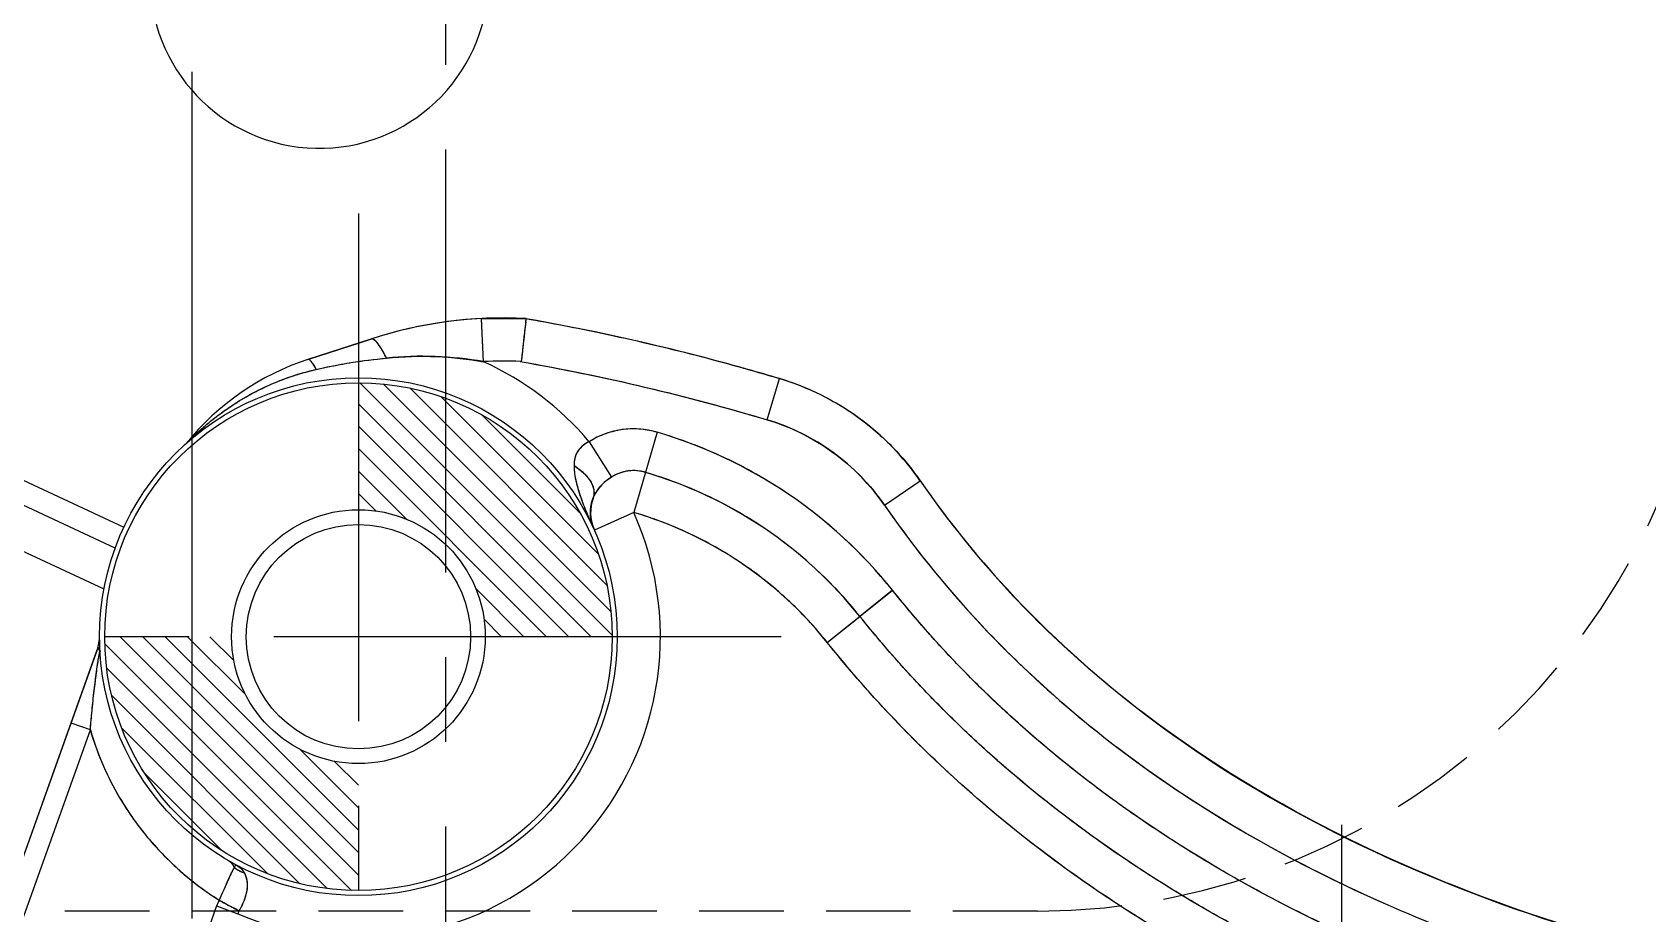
# Model space of a CAD drawing. Header units: millimetres. Extents: x 28656 to 29764, y -21384 to -20601.
# Drawn here: x 29198.39 to 29217.5, y -20897.3 to -20886.88 of the extents above; entities that cross this region are included whole.
import ezdxf

# ---------------------------------------------------------------- set-up
doc = ezdxf.new("R2010")
doc.units = ezdxf.units.MM
doc.header["$LTSCALE"] = 8
for name, pattern in [('CENTER', [2, 1.25, -0.25, 0.25, -0.25]), ('CENTER2', [1.125, 0.75, -0.125, 0.125, -0.125]), ('HIDDEN2', [0.1875, 0.125, -0.0625])]:
    doc.linetypes.add(name, pattern=pattern)
for name, color, linetype in [('Cav-cor', 30, 'Continuous'), ('CL', 1, 'Continuous'), ('PIN', 5, 'Continuous'), ('PRODUCT', 1, 'Continuous'), ('Ru', 8, 'Continuous')]:
    doc.layers.add(name, color=color, linetype=linetype)

msp = doc.modelspace()

# ---------------------------------------------------------------- hatches: boundary and pattern name
at = {"layer": 'PIN', "linetype": 'Continuous'}
h = msp.add_hatch(dxfattribs=at)
h.set_pattern_fill('ANSI31', color=61, scale=1.5, angle=90, style=0)
h.set_pattern_definition([(135, (28967.54215, -21190.6056), (-0.13258252, -0.13258252), [])])
h.paths.add_polyline_path([(29199.251, -20894.024), (29200.751, -20894.024, 0.414214), (29202.251, -20895.524), (29202.251, -20897.024, -0.414214)])
h.paths.add_polyline_path([(29202.251, -20892.524), (29202.251, -20891.024, -0.414214), (29205.251, -20894.024), (29203.751, -20894.024, 0.414214)])

# ---------------------------------------------------------------- linework, layer by layer
at = {"linetype": 'CENTER', "ltscale": 0.5}
msp.add_line((29203.28, -20648.266), (29203.28, -20998.266), dxfattribs=at)
at = {"linetype": 'HIDDEN2'}
msp.add_lwpolyline([(29196.28, -20857.266), (29210.28, -20857.266, -0.414214), (29218.28, -20865.266), (29218.28, -20889.266, -0.414214), (29210.28, -20897.266), (29196.28, -20897.266, -0.414214), (29188.28, -20889.266), (29188.28, -20865.266, -0.414214)], format="xyb", close=True, dxfattribs=at)
at = {"layer": 'Cav-cor', "color": 241}
for p, q in [((29190.762, -20888.666), (29199.478, -20892.73)), ((29199.376, -20892.977), (29190.703, -20888.932)), ((29199.243, -20893.464), (29190.492, -20889.384)), ((29203.731, -20890.775), (29203.705, -20890.269)), ((29204.232, -20890.265), (29204.228, -20890.304)), ((29202.397, -20890.507), (29201.653, -20890.749)), ((29207.083, -20891.461), (29207.228, -20890.975)), ((29205.784, -20891.609), (29205.506, -20892.556)), ((29204.979, -20891.721), (29205.243, -20892.139)), ((29208.472, -20892.471), (29208.892, -20892.181)), ((29205.506, -20892.556), (29205.041, -20892.766)), ((29208.566, -20893.476), (29208.18, -20893.784)), ((29207.795, -20894.092), (29208.18, -20893.784)), ((29199.191, -20894.021), (29199.191, -20894.012)), ((29199.191, -20894.035), (29199.191, -20894.021)), ((29199.191, -20894.049), (29199.191, -20894.035)), ((29199.192, -20894.064), (29199.191, -20894.049)), ((29199.192, -20894.078), (29199.192, -20894.064)), ((29199.192, -20894.094), (29199.192, -20894.078)), ((29199.193, -20894.108), (29199.192, -20894.094)), ((29199.193, -20894.123), (29199.193, -20894.108)), ((29199.194, -20894.139), (29199.193, -20894.123)), ((29199.162, -20894.181), (29198.26, -20896.703)), ((29199.194, -20894.155), (29199.194, -20894.139)), ((29199.195, -20894.168), (29199.194, -20894.155)), ((29199.196, -20894.184), (29199.195, -20894.168)), ((29199.197, -20894.204), (29199.196, -20894.2)), ((29199.081, -20895.126), (29198.853, -20895.045)), ((29196.974, -20901.02), (29199.081, -20895.126)), ((29200.574, -20897.206), (29198.943, -20901.769)), ((29200.574, -20897.206), (29200.826, -20897.297))]:
    msp.add_line(p, q, dxfattribs=at)
msp.add_lwpolyline([(29199.196, -20894.2), (29199.196, -20894.188), (29199.196, -20894.184)], dxfattribs=at)
for radius in [3.06, 1.326]:
    msp.add_circle((29202.251, -20894.024), radius, dxfattribs=at)
for centre, radius, start, end in [((29201.789, -20886.254), 2, 172.8966, 352.8966), ((29203.972, -20895.358), 5.1, 87.2998, 107.98), ((29388.636, -20910.925), 185.557, 173.61943, 173.76518), ((29202.598, -20893.66), 3.06, 107.98, 141.127), ((29203, -20894.953), 4.242, 80.0704, 95.6693), ((29203.972, -20895.358), 4.59, 87.5848, 93.0018), ((29202.251, -20894.024), 3.57, 40.1676, 65.5096), ((29206.338, -20893.953), 3.108, 34.6536, 73.3553), ((29205.506, -20892.556), 0.988, 73.6156, 122.2183), ((29204.212, -20896.957), 5.574, 38.6471, 73.6178), ((29206.341, -20893.943), 2.59, 34.6259, 73.357), ((29205.506, -20892.556), 0.494, 73.6177, 122.2169), ((29204.212, -20896.957), 5.08, 38.646, 73.6188), ((29218.522, -20885.519), 11.71, 214.7045, 223.2858), ((29205.505, -20892.557), 0.509, 159.4305, 204.2606), ((29202.251, -20894.024), 3.57, 246.4702, 24.2664), ((29204.212, -20896.957), 4.587, 38.6472, 73.6178), ((29198.681, -20894.01), 0.51, 340.33, 359.7769), ((29202.504, -20894.114), 3.57, 196.4778, 237.8394), ((29201.156, -20897.414), 0.618, 153.291, 160.3904), ((29200.977, -20897.339), 0.157, 150.2078, 164.2447)]:
    msp.add_arc(centre, radius, start, end, dxfattribs=at)
for points, knots in [([(29207.228, -20890.975), (29206.981, -20890.901), (29205.986, -20890.62), (29204.976, -20890.396), (29204.212, -20890.264)], [0, 0, 0, 0, 0.250056, 1, 1, 1, 1]), ([(29202.581, -20890.732), (29202.573, -20890.714), (29202.556, -20890.68), (29202.53, -20890.633), (29202.505, -20890.593), (29202.48, -20890.559), (29202.457, -20890.533), (29202.436, -20890.516), (29202.416, -20890.506), (29202.403, -20890.506), (29202.397, -20890.508)], [0, 0, 0, 0, 0.194867, 0.373759, 0.533157, 0.67046, 0.784537, 0.875225, 0.944755, 1, 1, 1, 1]), ([(29200.254, -20891.706), (29200.256, -20891.704), (29200.262, -20891.697), (29200.274, -20891.685), (29200.289, -20891.67), (29200.313, -20891.647), (29200.344, -20891.617), (29200.396, -20891.569), (29200.464, -20891.509), (29200.549, -20891.44), (29200.638, -20891.374), (29200.759, -20891.288), (29200.917, -20891.19), (29201.116, -20891.086), (29201.391, -20890.966), (29201.606, -20890.899), (29201.752, -20890.866)], [0, 0, 0, 0, 0.005027, 0.015786, 0.028838, 0.042915, 0.072434, 0.102894, 0.165129, 0.228241, 0.291821, 0.355692, 0.483952, 0.612663, 0.741658, 1, 1, 1, 1]), ([(29201.752, -20890.866), (29201.743, -20890.848), (29201.729, -20890.822), (29201.709, -20890.792), (29201.695, -20890.775), (29201.683, -20890.762), (29201.672, -20890.753), (29201.662, -20890.748), (29201.656, -20890.748), (29201.653, -20890.749)], [0, 0, 0, 0, 0.386958, 0.546691, 0.682227, 0.793401, 0.880888, 0.947396, 1, 1, 1, 1]), ([(29201.752, -20890.866), (29201.889, -20890.834), (29202.164, -20890.781), (29202.442, -20890.746), (29202.581, -20890.732)], [0, 0, 0, 0, 0.500564, 1, 1, 1, 1]), ([(29204.165, -20890.773), (29204.657, -20890.859), (29205.638, -20891.059), (29206.604, -20891.319), (29207.083, -20891.461)], [0, 0, 0, 0, 0.500002, 1, 1, 1, 1]), ([(29204.979, -20891.721), (29204.951, -20891.734), (29204.898, -20891.766), (29204.838, -20891.835), (29204.805, -20891.917), (29204.8, -20891.974), (29204.8, -20892.002)], [0, 0, 0, 0, 0.263237, 0.518133, 0.762013, 1, 1, 1, 1]), ([(29204.8, -20892.002), (29204.84, -20892.028), (29204.912, -20892.083), (29204.984, -20892.166), (29205.02, -20892.236), (29205.035, -20892.285), (29205.038, -20892.333), (29205.033, -20892.364), (29205.028, -20892.378)], [0, 0, 0, 0, 0.305874, 0.576127, 0.695382, 0.804478, 0.905128, 1, 1, 1, 1]), ([(29204.8, -20892.002), (29204.8, -20892.067), (29204.821, -20892.196), (29204.878, -20892.381), (29204.949, -20892.561), (29205.001, -20892.679), (29205.028, -20892.738)], [0, 0, 0, 0, 0.250312, 0.499872, 0.7498, 1, 1, 1, 1]), ([(29205.243, -20892.139), (29205.218, -20892.154), (29205.172, -20892.188), (29205.093, -20892.263), (29205.048, -20892.33), (29205.028, -20892.378)], [0, 0, 0, 0, 0.267541, 0.527379, 1, 1, 1, 1]), ([(29205.028, -20892.378), (29205.014, -20892.412), (29204.994, -20892.479), (29204.987, -20892.577), (29204.999, -20892.662), (29205.017, -20892.714), (29205.028, -20892.738)], [0, 0, 0, 0, 0.304907, 0.558434, 0.78507, 1, 1, 1, 1]), ([(29208.472, -20892.471), (29208.767, -20892.897), (29209.41, -20893.711), (29210.521, -20894.8), (29211.752, -20895.75), (29213.078, -20896.561), (29214.475, -20897.24), (29215.924, -20897.798), (29217.412, -20898.242), (29218.419, -20898.477), (29218.924, -20898.586)], [0, 0, 0, 0, 0.125009, 0.250044, 0.375057, 0.500066, 0.625059, 0.750042, 0.875021, 1, 1, 1, 1]), ([(29214.39, -20897.75), (29213.831, -20897.512), (29212.734, -20896.981), (29211.188, -20896.006), (29209.774, -20894.846), (29208.945, -20893.95), (29208.566, -20893.476)], [0, 0, 0, 0, 0.250049, 0.500068, 0.750052, 1, 1, 1, 1]), ([(29219.178, -20898.118), (29218.482, -20897.971), (29215.906, -20897.366), (29212.683, -20895.959), (29210.602, -20894.19), (29209.998, -20893.548)], [0, 0, 0, 0, 0.200816, 0.743214, 1, 1, 1, 1]), ([(29214.197, -20898.205), (29213.619, -20897.958), (29212.486, -20897.409), (29210.888, -20896.401), (29209.671, -20895.4), (29208.787, -20894.506), (29208.377, -20894.029), (29208.18, -20893.784)], [0, 0, 0, 0, 0.250009, 0.499989, 0.749936, 0.874971, 1, 1, 1, 1]), ([(29214.003, -20898.659), (29213.406, -20898.404), (29212.237, -20897.837), (29210.589, -20896.795), (29209.333, -20895.761), (29208.421, -20894.838), (29207.997, -20894.346), (29207.795, -20894.092)], [0, 0, 0, 0, 0.250019, 0.499999, 0.749942, 0.874974, 1, 1, 1, 1]), ([(29199.081, -20895.126), (29199.087, -20895.05), (29199.101, -20894.896), (29199.121, -20894.704), (29199.14, -20894.551), (29199.155, -20894.438), (29199.168, -20894.346), (29199.179, -20894.276), (29199.185, -20894.244), (29199.188, -20894.228)], [0, 0, 0, 0, 0.254983, 0.511514, 0.639481, 0.766323, 0.889872, 0.948385, 1, 1, 1, 1]), ([(29199.197, -20894.204), (29199.197, -20894.202), (29199.194, -20894.196), (29199.189, -20894.185), (29199.186, -20894.175), (29199.183, -20894.167), (29199.181, -20894.162), (29199.177, -20894.159), (29199.173, -20894.16), (29199.171, -20894.162), (29199.169, -20894.165), (29199.165, -20894.171), (29199.163, -20894.177), (29199.162, -20894.181)], [0, 0, 0, 0, 0.088196, 0.243715, 0.438988, 0.518011, 0.576125, 0.647604, 0.678003, 0.716272, 0.766353, 0.830133, 1, 1, 1, 1]), ([(29199.188, -20894.228), (29199.189, -20894.223), (29199.191, -20894.214), (29199.193, -20894.205), (29199.194, -20894.202)], [0, 0, 0, 0, 0.613611, 1, 1, 1, 1]), ([(29199.194, -20894.202), (29199.194, -20894.201), (29199.195, -20894.201), (29199.195, -20894.2), (29199.195, -20894.199), (29199.196, -20894.2), (29199.196, -20894.2), (29199.197, -20894.202), (29199.197, -20894.203), (29199.197, -20894.204)], [0, 0, 0, 0, 0.175735, 0.292213, 0.357917, 0.404727, 0.484038, 0.609557, 1, 1, 1, 1]), ([(29200.782, -20896.751), (29200.771, -20896.77), (29200.747, -20896.817), (29200.708, -20896.902), (29200.659, -20897.012), (29200.623, -20897.093), (29200.604, -20897.136)], [0, 0, 0, 0, 0.148725, 0.37339, 0.665769, 1, 1, 1, 1]), ([(29200.715, -20896.67), (29200.729, -20896.678), (29200.757, -20896.702), (29200.775, -20896.734), (29200.782, -20896.751)], [0, 0, 0, 0, 0.47851, 1, 1, 1, 1]), ([(29200.807, -20896.721), (29200.807, -20896.721), (29200.806, -20896.722), (29200.803, -20896.724), (29200.798, -20896.729), (29200.79, -20896.739), (29200.785, -20896.747), (29200.782, -20896.751)], [0, 0, 0, 0, 0.027749, 0.081266, 0.270715, 0.575898, 1, 1, 1, 1]), ([(29200.782, -20896.751), (29200.791, -20896.758), (29200.828, -20896.783), (29200.869, -20896.803), (29200.9, -20896.814)], [0, 0, 0, 0, 0.247619, 1, 1, 1, 1]), ([(29200.807, -20896.721), (29200.826, -20896.732), (29200.863, -20896.759), (29200.889, -20896.795), (29200.9, -20896.814)], [0, 0, 0, 0, 0.485935, 1, 1, 1, 1]), ([(29200.9, -20896.814), (29200.915, -20896.841), (29200.937, -20896.906), (29200.936, -20897.017), (29200.903, -20897.139), (29200.864, -20897.22), (29200.841, -20897.261)], [0, 0, 0, 0, 0.195962, 0.426645, 0.698405, 1, 1, 1, 1]), ([(29200.604, -20897.136), (29200.622, -20897.146), (29200.7, -20897.189), (29200.78, -20897.231), (29200.841, -20897.261)], [0, 0, 0, 0, 0.233103, 1, 1, 1, 1])]:
    msp.add_open_spline(points, degree=3, knots=knots, dxfattribs=at)
at = {"layer": 'CL', "color": 6, "linetype": 'CENTER'}
msp.add_line((29200.28, -20887.352), (29200.28, -20910.723), dxfattribs=at)
at = {"layer": 'PIN', "color": 61, "linetype": 'CENTER2'}
for p, q in [((29202.251, -20889.024), (29202.251, -20899.024)), ((29207.251, -20894.024), (29197.251, -20894.024))]:
    msp.add_line(p, q, dxfattribs=at)
at = {"layer": 'PIN', "color": 3, "linetype": 'CENTER2'}
msp.add_line((29213.88, -20902.248), (29213.88, -20895.884), dxfattribs=at)
at = {"layer": 'PIN', "color": 61}
for radius in [3, 1.5]:
    msp.add_circle((29202.251, -20894.024), radius, dxfattribs=at)
at = {"layer": 'PRODUCT'}
for p, q in [((29203.731, -20890.775), (29203.705, -20890.265)), ((29203.705, -20890.265), (29204.232, -20890.265)), ((29201.653, -20890.749), (29202.397, -20890.507)), ((29207.083, -20891.461), (29207.228, -20890.973)), ((29205.784, -20891.609), (29205.506, -20892.556)), ((29204.979, -20891.721), (29205.243, -20892.139)), ((29208.472, -20892.471), (29208.892, -20892.181)), ((29205.506, -20892.556), (29205.041, -20892.766)), ((29207.795, -20894.092), (29208.566, -20893.476)), ((29196.876, -20900.575), (29199.162, -20894.181)), ((29199.081, -20895.126), (29198.853, -20895.045)), ((29196.974, -20901.02), (29199.081, -20895.126)), ((29200.574, -20897.206), (29198.943, -20901.769)), ((29200.574, -20897.206), (29200.826, -20897.297))]:
    msp.add_line(p, q, dxfattribs=at)
for radius in [3.06, 1.326]:
    msp.add_circle((29202.251, -20894.024), radius, dxfattribs=at)
for centre, radius, start, end in [((29203.972, -20895.358), 5.1, 87.0725, 107.98), ((29202.598, -20893.66), 3.06, 107.98, 141.127), ((29203.972, -20895.358), 4.59, 87.5848, 93.0018), ((29202.251, -20894.024), 3.57, 40.1676, 65.5096), ((29202.251, -20894.024), 3.57, 246.4702, 24.2664), ((29198.681, -20894.01), 0.51, 340.3341, 359.7753)]:
    msp.add_arc(centre, radius, start, end, dxfattribs=at)
for points, start_tangent, end_tangent in [([(29204.232, -20890.265), (29204.228, -20890.304), (29204.215, -20890.414), (29204.197, -20890.579), (29204.176, -20890.773)], (-0.111372, -0.993779), (-0.108627, -0.994083)), ([(29204.232, -20890.265), (29205.129, -20890.438), (29206.243, -20890.699), (29207.228, -20890.973)], (0.985277, -0.170965), (0.958383, -0.285486)), ([(29202.581, -20890.732), (29202.511, -20890.604), (29202.447, -20890.526), (29202.397, -20890.508)], (-0.423996, 0.905664), (-0.951186, -0.308617)), ([(29200.383, -20891.581), (29200.44, -20891.531), (29200.502, -20891.479), (29200.572, -20891.423), (29200.65, -20891.365), (29200.739, -20891.304), (29200.839, -20891.24), (29200.952, -20891.173), (29201.079, -20891.107), (29201.221, -20891.041), (29201.379, -20890.977), (29201.556, -20890.918), (29201.752, -20890.866)], (0.741307, 0.671166), (0.974447, 0.224618)), ([(29201.752, -20890.866), (29201.712, -20890.798), (29201.678, -20890.758), (29201.653, -20890.749)], (-0.466144, 0.884709), (-0.951173, -0.308658)), ([(29201.752, -20890.866), (29202.012, -20890.812), (29202.288, -20890.767), (29202.581, -20890.732)], (0.974447, 0.224619), (0.995049, 0.099388)), ([(29202.581, -20890.732), (29203.176, -20890.715), (29203.731, -20890.775)], (0.995049, 0.099385), (0.985082, -0.172088)), ([(29204.165, -20890.773), (29205.652, -20891.078), (29207.083, -20891.461)], (0.985054, -0.172244), (0.958379, -0.285499)), ([(29207.228, -20890.973), (29207.628, -20891.122), (29208.154, -20891.429), (29208.612, -20891.833), (29208.892, -20892.181)], (0.958323, -0.285688), (0.568812, -0.822467)), ([(29205.784, -20891.609), (29205.592, -20891.573), (29205.385, -20891.576), (29205.175, -20891.626), (29204.979, -20891.721)], (-0.959414, 0.282), (-0.846012, -0.533163)), ([(29208.566, -20893.476), (29207.987, -20892.856), (29207.318, -20892.328), (29206.577, -20891.909), (29205.784, -20891.609)], (-0.624636, 0.780916), (-0.959377, 0.282128)), ([(29207.083, -20891.461), (29207.488, -20891.62), (29207.862, -20891.847), (29208.194, -20892.134), (29208.472, -20892.471)], (0.958325, -0.285681), (0.568768, -0.822498)), ([(29204.979, -20891.721), (29204.911, -20891.762), (29204.851, -20891.825), (29204.812, -20891.907), (29204.8, -20892.002)], (-0.90948, -0.415747), (0.004012, -0.999992)), ([(29204.8, -20892.002), (29204.944, -20892.122), (29205.025, -20892.254), (29205.028, -20892.378)], (0.845686, -0.533681), (-0.305098, -0.952321)), ([(29204.8, -20892.002), (29204.818, -20892.161), (29204.866, -20892.338), (29204.939, -20892.534), (29205.028, -20892.738)], (0.002844, -0.999996), (0.420235, -0.907415)), ([(29205.243, -20892.139), (29205.178, -20892.185), (29205.115, -20892.244), (29205.064, -20892.31), (29205.028, -20892.378)], (-0.846038, -0.533122), (-0.371232, -0.92854)), ([(29205.645, -20892.083), (29205.549, -20892.064), (29205.445, -20892.066), (29205.341, -20892.091), (29205.243, -20892.139)], (-0.959409, 0.28202), (-0.846023, -0.533146)), ([(29208.18, -20893.784), (29207.653, -20893.219), (29207.043, -20892.738), (29206.368, -20892.356), (29205.645, -20892.083)], (-0.624631, 0.78092), (-0.959391, 0.282081)), ([(29208.892, -20892.181), (29211.99, -20895.26), (29217.103, -20897.612), (29221.171, -20898.514)], (0.568704, -0.822543), (0.981681, -0.190532)), ([(29205.028, -20892.378), (29204.999, -20892.472), (29204.99, -20892.564), (29205, -20892.654), (29205.028, -20892.738)], (-0.391617, -0.920128), (0.420434, -0.907323)), ([(29205.028, -20892.378), (29204.998, -20892.509), (29205.003, -20892.64), (29205.041, -20892.766)], (-0.351646, -0.936133), (0.410977, -0.911646)), ([(29207.795, -20894.092), (29207.32, -20893.583), (29206.769, -20893.149), (29206.157, -20892.803), (29205.506, -20892.556)], (-0.624619, 0.78093), (-0.959402, 0.282041)), ([(29208.472, -20892.471), (29209.706, -20893.981), (29211.238, -20895.343), (29212.901, -20896.434), (29214.563, -20897.254), (29216.157, -20897.855), (29217.721, -20898.306), (29219.32, -20898.669), (29221.074, -20899.015)], (0.568811, -0.822469), (0.981677, -0.190554)), ([(29214.39, -20897.75), (29213.644, -20897.412), (29212.915, -20897.041), (29212.216, -20896.641), (29211.556, -20896.218), (29210.945, -20895.78), (29210.389, -20895.337), (29209.894, -20894.901), (29209.463, -20894.484), (29209.097, -20894.098), (29208.798, -20893.757), (29208.566, -20893.476)], (-0.919874, 0.392214), (-0.624543, 0.780991)), ([(29214.197, -20898.205), (29213.43, -20897.857), (29212.68, -20897.475), (29211.96, -20897.063), (29211.279, -20896.626), (29210.647, -20896.174), (29210.072, -20895.716), (29209.559, -20895.264), (29209.112, -20894.831), (29208.732, -20894.43), (29208.421, -20894.077), (29208.18, -20893.784)], (-0.919874, 0.392213), (-0.624544, 0.780989)), ([(29214.003, -20898.659), (29212.518, -20897.949), (29211.238, -20897.192), (29210.148, -20896.413), (29209.226, -20895.628), (29208.449, -20894.853), (29207.795, -20894.092)], (-0.919875, 0.392211), (-0.624544, 0.780989)), ([(29199.197, -20894.204), (29199.193, -20894.193), (29199.188, -20894.181), (29199.184, -20894.168), (29199.18, -20894.161), (29199.175, -20894.159), (29199.171, -20894.162), (29199.167, -20894.169), (29199.162, -20894.181)], (-0.060817, 0.998149), (-0.335602, -0.942004)), ([(29199.166, -20894.361), (29199.178, -20894.283), (29199.188, -20894.228), (29199.195, -20894.202)], (0.155939, 0.987767), (0.506559, 0.862205)), ([(29199.081, -20895.126), (29199.095, -20894.965), (29199.109, -20894.818), (29199.124, -20894.685), (29199.138, -20894.565), (29199.153, -20894.456), (29199.166, -20894.361)], (0.082502, 0.996591), (0.155939, 0.987767)), ([(29199.081, -20895.126), (29199.25, -20895.583), (29199.489, -20896.026), (29199.796, -20896.441), (29200.17, -20896.815), (29200.604, -20897.136)], (0.283562, -0.958954), (0.846518, -0.532361)), ([(29200.782, -20896.751), (29200.748, -20896.816)], (-0.49669, -0.867928), (-0.433603, -0.901104)), ([(29200.79, -20896.74), (29200.782, -20896.751)], (-0.581582, -0.813488), (-0.55036, -0.834928)), ([(29200.782, -20896.751), (29200.819, -20896.776)], (0.81259, -0.582835), (0.861495, -0.507766)), ([(29200.819, -20896.776), (29200.859, -20896.797)], (0.861495, -0.507766), (0.90277, -0.430123)), ([(29200.859, -20896.797), (29200.9, -20896.814)], (0.90277, -0.430123), (0.936513, -0.350633)), ([(29200.886, -20896.791), (29200.9, -20896.814)], (0.579102, -0.815255), (0.486983, -0.873411)), ([(29200.748, -20896.816), (29200.706, -20896.907), (29200.658, -20897.015), (29200.604, -20897.136)], (-0.433603, -0.901104), (-0.415616, -0.90954)), ([(29200.9, -20896.814), (29200.932, -20896.914), (29200.93, -20897.025), (29200.898, -20897.142), (29200.841, -20897.261)], (0.48783, -0.872939), (-0.496929, -0.867791)), ([(29200.604, -20897.136), (29200.588, -20897.17), (29200.574, -20897.206)], (-0.449756, -0.893152), (-0.335809, -0.94193)), ([(29200.604, -20897.136), (29200.678, -20897.177), (29200.758, -20897.219), (29200.841, -20897.261)], (0.87228, -0.489006), (0.893923, -0.448221)), ([(29200.841, -20897.261), (29200.833, -20897.278), (29200.826, -20897.297)], (-0.497951, -0.867205), (-0.271853, -0.962339))]:
    msp.add_spline(points, degree=3, dxfattribs=dict(at, start_tangent=start_tangent, end_tangent=end_tangent))
at = {"layer": 'Ru', "color": 253}
msp.add_arc((29201.789, -20886.254), 2, 172.8966, 352.8966, dxfattribs=at)

doc.saveas('drawing.dxf')
